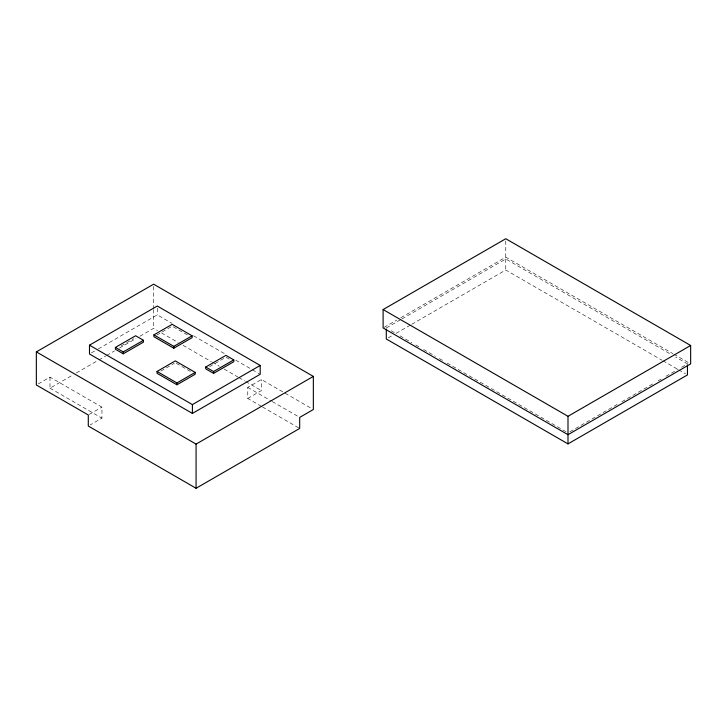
<?xml version="1.0" encoding="UTF-8"?>
<svg xmlns="http://www.w3.org/2000/svg" width="727" height="727" viewBox="0 0 727 727"><rect width="100%" height="100%" fill="white"/><g stroke="black" fill="none" stroke-linecap="round" stroke-linejoin="round"><path stroke-width="0.55" stroke-dasharray="3.63 2.73" d="M91.457 352.868L97.345 349.46M98.327 348.896L157.277 314.864L171.981 323.351M38.295 383.874L49.99 377.131L101.934 407.12L101.934 418.152L90.239 424.904M121.182 345.934L133.686 338.718M49.99 377.131L49.99 388.163L72.473 375.187M76.39 372.924L97.891 360.51M98.872 359.947L105.715 355.994M106.687 355.43L114.512 350.914M119.401 348.097L136.022 338.5M139.929 336.247L153.615 328.34L157.532 330.603M156.796 335.047L172.181 326.159L187.348 334.92M160.876 371.07L174.344 363.3M89.267 414.426L101.934 407.12M209.594 366.635L225.943 357.193L229.859 359.456M261.475 406.366L247.762 398.441L247.762 387.409L261.402 379.53L311.383 408.383M247.762 398.441L261.402 390.572L261.402 379.53M384.092 327.386L396.851 320.025M400.777 317.754L505.765 257.14L672.948 353.658M386.301 327.95L400.986 319.471M401.967 318.908L505.765 258.976L671.748 354.803M388.254 337.864L392.171 335.601M396.088 333.339L410.782 324.86M411.764 324.297L505.765 270.017L661.924 360.174M569.95 431.72L617.932 404.021M621.858 401.758L654.173 383.102M658.089 380.839L662.006 378.576M665.923 376.313L677.673 369.534M681.59 367.271L687.46 363.882L675.674 357.075M673.929 354.231L688.687 362.746M662.906 360.746L677.646 369.252M678.627 369.816L685.497 373.787M391.208 330.785L396.124 333.62M400.05 335.892L411.836 342.699M415.762 344.962L419.688 347.233M423.623 349.496L435.409 356.303M439.335 358.575L443.261 360.837M447.187 363.109L566.033 431.72M193.546 335.801L225.897 354.476M235.702 360.138L251.378 369.189M252.36 369.761L259.221 373.714M161.449 332.866L178.115 342.481M183.013 345.316L211.43 361.719M212.402 362.282L219.263 366.244M224.161 369.071L237.883 376.995M238.865 377.558L244.745 380.948M245.717 381.521L261.402 390.572M247.762 387.409L271.28 400.986M272.262 401.549L299.697 417.398M262.456 406.929L299.697 428.43M176.252 363.291L191.419 372.042M49.99 388.163L101.934 418.152M505.765 240.901L505.765 257.14M505.765 258.976L505.765 270.017M157.277 308.239L157.277 314.864M153.615 286.393L153.615 308.466M153.615 309.575L153.615 328.34"/><path stroke-width="1.09" d="M36.35 351.886L153.615 284.184L313.346 376.404L313.346 409.519L299.697 417.398L299.697 428.43L196.081 488.262L88.294 426.031L88.294 414.99L36.35 385.001L36.35 351.886L196.081 444.106L313.346 376.404M89.485 345.171L157.277 306.031L260.202 365.454L260.202 374.287L192.41 413.427L89.485 354.004L89.485 345.171L192.41 404.594L260.202 365.454M115.411 347.424L135.613 335.765L143.455 340.291L143.455 342.135L123.254 353.795L115.411 349.26L115.411 347.424L123.254 351.95L143.455 340.291M153.915 334.865L172.181 324.324L192.092 335.81L192.092 337.655L173.817 348.197L153.915 336.71L153.915 334.865L173.817 346.361L192.092 335.81M157.032 371.452L175.307 360.901L195.209 372.397L195.209 374.232L176.934 384.783L157.032 373.287L157.032 371.452L176.934 382.947L195.209 372.397M205.741 367.017L225.943 355.358L233.785 359.883L233.785 361.719L213.584 373.378L205.741 368.853L205.741 367.017L213.584 371.542L233.785 359.883M383.111 309.557L505.765 238.738L690.65 345.479L690.65 363.882L567.996 434.691L383.111 327.95L383.111 309.557L567.996 416.298L690.65 345.479M386.301 329.058L386.301 338.991L567.996 443.897L687.46 374.923L687.46 364.981M567.996 416.298L567.996 443.897M213.584 371.542L213.584 373.378M196.081 444.106L196.081 488.262M192.41 404.594L192.41 413.427M176.934 382.947L176.934 384.783M173.817 346.361L173.817 348.197M123.254 351.95L123.254 353.795"/></g></svg>
